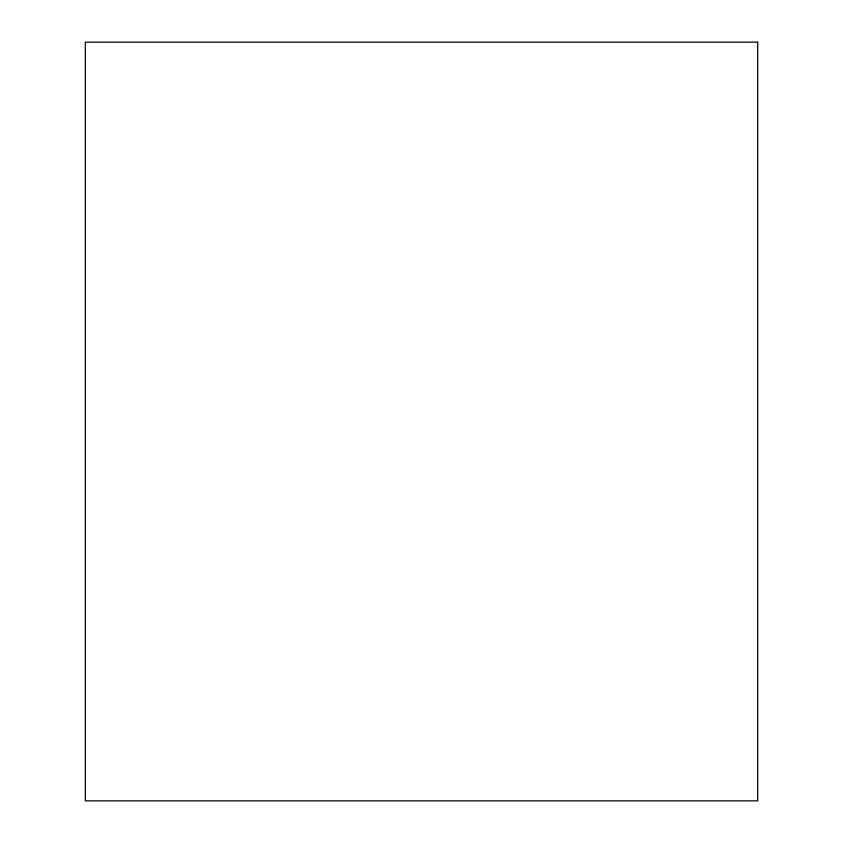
<?xml version="1.0" encoding="UTF-8"?>
<svg xmlns="http://www.w3.org/2000/svg" width="843" height="843" viewBox="0 0 843 843"><rect width="100%" height="100%" fill="white"/><g stroke="black" fill="none" stroke-linecap="round" stroke-linejoin="round"><path stroke-width="1.26" d="M757.688 42.15L85.312 42.15L85.312 800.85L757.688 800.85L757.688 42.15"/></g></svg>
